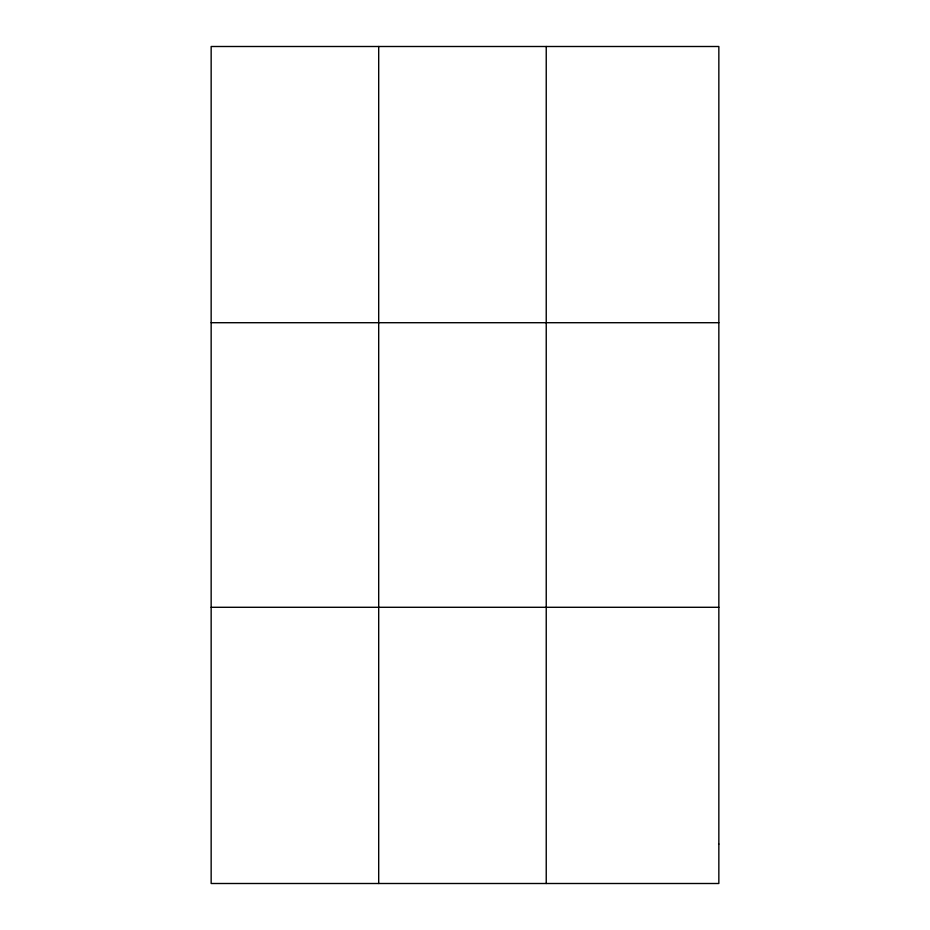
<?xml version="1.0" encoding="UTF-8"?>
<svg xmlns="http://www.w3.org/2000/svg" width="930" height="930" viewBox="0 0 930 930"><rect width="100%" height="100%" fill="white"/><g stroke="black" fill="none" stroke-linecap="round" stroke-linejoin="round"><path stroke-width="1.4" d="M378.696 883.5L378.696 46.5M546.236 883.5L546.236 46.5M211.156 322.71L718.844 322.71M211.156 607.29L718.844 607.29M718.844 844.045L718.844 883.5L211.156 883.5L211.156 46.5L718.844 46.5L718.844 844.045"/></g></svg>
